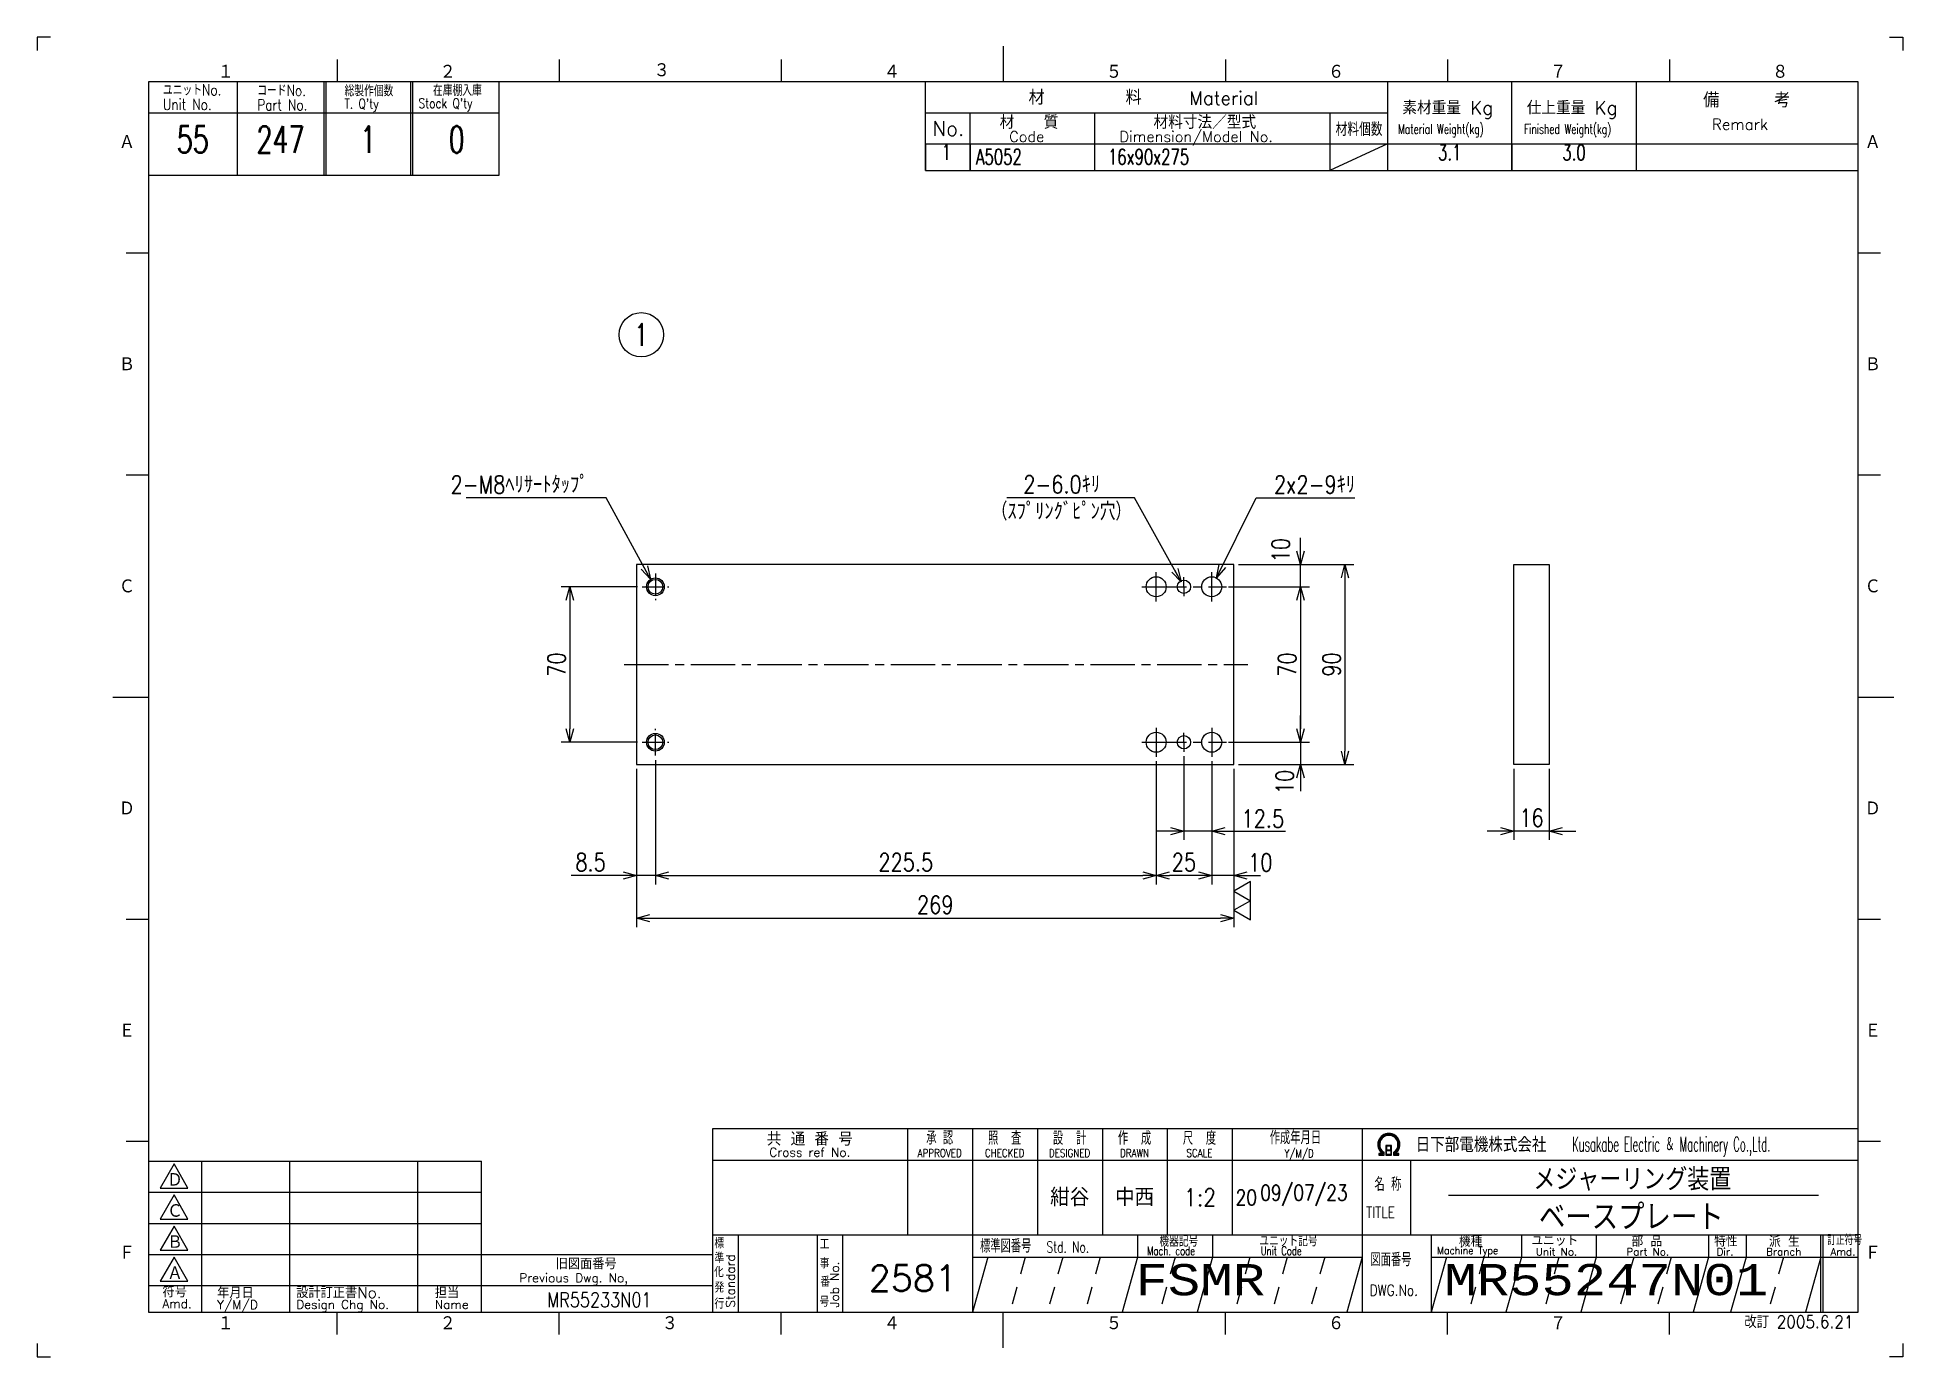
# Model space of a CAD drawing. Extents: x 0 to 840, y 0 to 594.
import ezdxf
from ezdxf.enums import TextEntityAlignment as Align

# ---------------------------------------------------------------- set-up
doc = ezdxf.new("R2010")
doc.units = 0
doc.header["$LTSCALE"] = 2
for name, pattern in [('GEN3A', [3.5, 2, -1.5]), ('GEN7', [15, 10, -1.5, 2, -1.5]), ('GEN7A', [7.5, 5, -0.75, 1, -0.75])]:
    doc.linetypes.add(name, pattern=pattern)
doc.layers.get('0').update_dxf_attribs({"linetype": 'CONTINUOUS'})
doc.layers.get('DEFPOINTS').update_dxf_attribs({"linetype": 'CONTINUOUS'})
for name, color, linetype in [('2', 5, 'CONTINUOUS'), ('4', 3, 'CONTINUOUS'), ('5', 3, 'CONTINUOUS'), ('7', 4, 'GEN7'), ('7A', 4, 'GEN7A'), ('8', 1, 'CONTINUOUS'), ('RAHM2', 1, 'CONTINUOUS'), ('RAHM3', 52, 'CONTINUOUS')]:
    doc.layers.add(name, color=color, linetype=linetype)
doc.styles.add('DIMENSION', font='monotxt.shx', dxfattribs={"bigfont": 'bigfont.shx'})
doc.styles.get("Standard").update_dxf_attribs({"font": 'romans.shx', "width": 0.8, "bigfont": 'extfont.shx'})
doc.dimstyles.new('GEN-ISO', dxfattribs={"dimtxt": 4, "dimasz": 3, "dimexe": 2, "dimexo": 1, "dimgap": 1, "dimtad": 3, "dimdec": 3, "dimrnd": 0.001, "dimdsep": 46, "dimtxsty": 'Standard', "dimblk": 'OPEN30', "dimcen": 0, "dimclrt": 52, "dimadec": 0, "dimazin": 0, "dimtp": 0.1, "dimtm": 0.1, "dimtfac": 0.6, "dimtdec": 3, "dimtmove": 2, "dimatfit": 3, "dimldrblk": 'OPEN30', "dimfxl": 0, "dimarcsym": 0})

# ---------------------------------------------------------------- blocks, each defined once
blk = doc.blocks.new('1A3ﾌﾞﾋﾝ')
at = {"layer": 'RAHM2', "color": 5, "linetype": 'Continuous'}
for p, q in [((3, 297), (0, 297)), ((0, 297), (0, 294)), ((217.5, 295), (217.5, 287)), ((417, 297), (420, 297)), ((420, 297), (420, 294)), ((67.5, 292), (67.5, 287)), ((117.5, 292), (117.5, 287)), ((167.5, 292), (167.5, 287)), ((267.5, 292), (267.5, 287)), ((317.5, 292), (317.5, 287)), ((367.5, 292), (367.5, 287)), ((410, 287), (25, 287)), ((25, 287), (25, 10)), ((104, 266), (104, 287)), ((410, 10), (410, 287)), ((25, 266), (64.5, 266)), ((64.5, 266), (104, 266)), ((20, 248.5), (25, 248.5)), ((410, 248.5), (415, 248.5)), ((20, 198.5), (25, 198.5)), ((410, 198.5), (415, 198.5)), ((17, 148.5), (25, 148.5)), ((410, 148.5), (418, 148.5)), ((20, 98.5), (25, 98.5)), ((410, 98.5), (415, 98.5)), ((20, 48.5), (25, 48.5)), ((410, 48.5), (415, 48.5)), ((25, 10), (410, 10)), ((67.5, 5), (67.5, 10)), ((117.5, 5), (117.5, 10)), ((217.5, 2), (217.5, 10)), ((267.5, 5), (267.5, 10)), ((317.5, 5), (317.5, 10)), ((367.5, 5), (367.5, 10)), ((0, 3), (0, 0)), ((0, 0), (3, 0)), ((420, 0), (417, 0)), ((420, 3), (420, 0))]:
    blk.add_line(p, q, dxfattribs=at)
at = {"layer": 'RAHM2', "color": 7, "linetype": 'Continuous'}
for p, q in [((45, 287), (45, 266)), ((64.5, 287), (64.5, 266)), ((65, 287), (65, 266)), ((84, 287), (84, 266)), ((84.5, 287), (84.5, 266)), ((200, 267), (200, 287)), ((304, 287), (304, 267)), ((332, 267), (332, 287)), ((360, 287), (360, 267)), ((25, 280), (64.5, 280)), ((64.5, 280), (104, 280)), ((200, 280), (304, 280)), ((210, 267), (210, 280)), ((238, 280), (238, 267)), ((291, 280), (291, 267)), ((200, 273), (410, 273)), ((304, 273), (291, 267)), ((200, 267), (410, 267)), ((195.93, 51.26), (195.93, 27.42)), ((210.55, 51.26), (210.55, 10)), ((225.18, 51.26), (225.18, 27.42)), ((239.8, 51.26), (239.8, 27.42)), ((254.43, 51.26), (254.43, 27.42)), ((269.05, 51.26), (269.05, 27.42)), ((298.3, 51.26), (298.3, 10)), ((25, 44), (100, 44)), ((37, 44), (37, 10)), ((56.8, 44), (56.8, 10)), ((85.6, 44), (85.6, 10)), ((100, 10), (100, 44)), ((152.05, 44.26), (410, 44.26)), ((269.05, 44.26), (269.05, 27.42)), ((298.3, 44.26), (298.3, 44.26)), ((309.17, 44.26), (309.17, 27.42)), ((25, 37), (100, 37)), ((25, 30), (100, 30)), ((152.05, 27.42), (410, 27.42)), ((157.77, 27.42), (157.77, 10)), ((175.59, 27.42), (175.59, 10)), ((181.3, 27.42), (181.3, 10)), ((247.73, 27.42), (247.73, 22.42)), ((264.59, 27.42), (264.59, 22.42)), ((313.83, 27.42), (313.83, 10)), ((334.15, 27.42), (334.15, 22.42)), ((351, 27.42), (351, 22.42)), ((376.29, 27.42), (376.29, 22.42)), ((384.72, 27.42), (384.72, 22.42)), ((401.57, 10), (401.57, 27.42)), ((402.07, 10), (402.07, 27.42)), ((25, 23), (100, 23)), ((100, 23), (152.05, 23)), ((210.55, 22.42), (298.3, 22.42)), ((313.83, 22.42), (410, 22.42)), ((25, 16), (100, 16)), ((100, 16), (152.05, 16)), ((167.5, 5), (167.5, 10))]:
    blk.add_line(p, q, dxfattribs=at)
at = {"layer": 'RAHM2', "color": 3, "linetype": 'Continuous'}
for p, q in [((317.73, 36.35), (401.03, 36.35)), ((214.02, 22.42), (210.55, 10)), ((247.73, 22.42), (244.26, 10)), ((264.59, 22.42), (261.12, 10)), ((298.3, 22.42), (294.83, 10)), ((334.15, 22.42), (330.68, 10)), ((351, 22.42), (347.54, 10)), ((376.29, 22.42), (372.82, 10)), ((384.72, 22.42), (381.25, 10))]:
    blk.add_line(p, q, dxfattribs=at)
at = {"layer": 'RAHM2', "color": 3, "linetype": 'GEN3A'}
for p, q in [((222.44, 22.42), (218.98, 10)), ((230.87, 22.42), (227.41, 10)), ((239.3, 22.42), (235.84, 10)), ((256.16, 22.42), (252.69, 10)), ((273.01, 22.42), (269.55, 10)), ((281.44, 22.42), (277.98, 10)), ((289.87, 22.42), (286.41, 10)), ((325.72, 22.42), (322.25, 10)), ((342.57, 22.42), (339.11, 10)), ((359.43, 22.42), (355.97, 10)), ((367.86, 22.42), (364.39, 10)), ((393.14, 22.42), (389.68, 10))]:
    blk.add_line(p, q, dxfattribs=at)
at = {"layer": 'RAHM2', "color": 5, "linetype": 'Continuous'}
blk.add_lwpolyline([(410, 51.26), (152.05, 51.26), (152.05, 10)], dxfattribs=at)
at = {"layer": 'RAHM2', "color": 7, "linetype": 'Continuous'}
for points in [[(303.62, 47.51), (303.62, 45.4), (304.92, 45.4), (304.92, 47.51), (303.62, 47.51)], [(303.77, 47.36), (303.77, 46.53), (304.77, 46.53), (304.77, 47.36), (303.77, 47.36)], [(304.77, 46.38), (304.77, 45.55), (303.77, 45.55), (303.77, 46.38), (304.77, 46.38)], [(302.02, 45.4), (303.22, 45.4), (303.22, 46.01)], [(302.02, 45.58), (302.97, 45.58), (302.97, 45.91)], [(302.72, 45.82), (302.72, 45.75), (302.02, 45.75), (302.02, 45.4)], [(305.32, 45.98), (305.32, 45.4), (306.58, 45.4), (306.58, 45.75), (305.85, 45.75), (305.85, 45.8)], [(305.57, 45.87), (305.57, 45.58), (306.58, 45.58)]]:
    blk.add_lwpolyline(points, dxfattribs=at)
for points in [[(30.79, 43.41), (27.65, 37.97), (33.92, 37.97)], [(30.79, 36.41), (27.65, 30.97), (33.92, 30.97)], [(30.79, 29.41), (27.65, 23.97), (33.92, 23.97)], [(30.79, 22.41), (27.65, 16.97), (33.92, 16.97)]]:
    blk.add_lwpolyline(points, close=True, dxfattribs=at)
at = {"layer": 'RAHM2', "color": 3, "linetype": 'Continuous'}
for points in [[(317.29, 22.42), (313.83, 10)], [(401.57, 22.42), (401.57, 22.42), (398.11, 10)]]:
    blk.add_lwpolyline(points, dxfattribs=at)
at = {"layer": 'RAHM2', "color": 7, "linetype": 'Continuous'}
for radius, start, end in [(2.5, 308.2706, 230.8952), (2.28, 303.9949, 234.4013), (2.06, 299.8294, 238.4756)]:
    blk.add_arc((304.3, 47.76), radius, start, end, dxfattribs=at)
at = {"layer": '4', "width": 0.9}
blk.add_text('改訂 2005.6.21', height=2.8, dxfattribs=at).set_placement((408.91, 6.44), align=Align.RIGHT)
at = {"layer": 'RAHM2', "color": 5, "linetype": 'Continuous'}
for s, p in [('１', (40.6, 287.58)), ('２', (90.6, 287.58)), ('４', (190.6, 287.58)), ('５', (240.6, 287.58)), ('６', (290.6, 287.58)), ('７', (340.6, 287.58)), ('８', (390.6, 287.58)), ('Ａ', (18.36, 271.74)), ('Ａ', (411.44, 271.74)), ('Ｂ', (18.36, 221.74)), ('Ｂ', (411.44, 221.74)), ('Ｃ', (18.36, 171.74)), ('Ｃ', (411.44, 171.74)), ('Ｄ', (18.36, 121.74)), ('Ｄ', (411.44, 121.74)), ('Ｅ', (18.36, 71.74)), ('Ｅ', (411.44, 71.74)), ('Ｆ', (18.36, 21.74)), ('Ｆ', (411.44, 21.74)), ('１', (40.6, 5.87)), ('２', (90.6, 5.87)), ('３', (140.6, 5.87)), ('４', (190.6, 5.87)), ('５', (240.6, 5.87)), ('６', (290.6, 5.87)), ('７', (340.6, 5.87))]:
    blk.add_text(s, height=3.31, dxfattribs=at).set_placement(p)
blk.add_text('３', height=3.31, dxfattribs=at).set_placement((140.6, 289.58), align=Align.MIDDLE)
at = {"layer": 'RAHM2', "color": 7, "linetype": 'Continuous'}
for s, height, width, p in [('ユニットNo.', 2.5, 0.8, (28.29, 283.92)), ('コードNo.', 2.5, 0.8, (49.52, 283.81)), ('総製作個数', 2.5, 0.8, (69.17, 283.72)), ('在庫棚入庫', 2.5, 0.8, (89.08, 283.82)), ('Unit No.', 2.5, 0.8, (28.29, 280.64)), ('Part No.', 2.5, 0.8, (49.52, 280.53)), ("T. Q'ty", 2.2, 0.8, (69.17, 280.96)), ("Stock Q'ty", 2.2, 0.8, (85.8, 281.06)), ('材料個数', 3, 0.8, (292.32, 274.79)), ('Material Weight(kg)', 2.2, 0.68, (306.37, 275.25)), ('Finished Weight(kg)', 2.2, 0.68, (334.74, 275.25)), ('作成年月日', 3, 0.7, (277.49, 47.82)), ('Y/M/D', 1.8, 0.8, (280.79, 44.87)), ('Kusakabe Electric ＆ Machinery Co.,Ltd.', 3.3108, 0.5, (345.56, 46.19)), ('名 称', 3, 0.7, (301.06, 37.33)), ('20', 3.5, 0.8, (269.81, 34.08)), ('TITLE', 2.5, 0.8, (299.18, 31.25)), ('標準図番号', 3, 0.7, (212.26, 23.44)), ('Std. No.', 2.5, 0.7, (227.23, 23.44)), ('機器記号', 2.5, 0.7, (252.65, 24.77)), ('ユニット記号', 2.5, 0.7, (275.14, 24.85)), ('訂正符号', 2, 0.7, (403.01, 25.16)), ('Mach. code', 2, 0.7, (249.86, 22.83)), ('Unit Code', 2, 0.7, (275.45, 22.83)), ('図面番号', 3, 0.7, (300.15, 20.37)), ('Machine Type', 1.7, 0.9, (315.15, 23.05))]:
    blk.add_text(s, height=height, dxfattribs=dict(at, width=width)).set_placement(p)
for s, height, p in [('材\u3000\u3000\u3000\u3000\u3000料', 3.311, (223.18, 281.82)), ('Material', 3, (259.34, 281.82)), ('素材重量 Kg', 3, (307.35, 279.63)), ('仕上重量 Kg', 3, (335.35, 279.63)), ('備     考', 3.311, (375.08, 281.21)), ('No.', 3.311, (201.5, 274.82)), ('材\u3000\u3000質', 3, (216.68, 276.39)), ('材料寸法／型式', 3, (251.33, 276.39)), ('Remark', 2.5, (377.03, 276.16)), ('Code', 2.4, (218.82, 273.45)), ('Dimension/Model No.', 2.4, (243.65, 273.45)), ('Ｄ', 3.2, (29.23, 38.2)), ('Ｃ', 3.2, (29.23, 31.2)), ('Ｂ', 3.2, (29.23, 24.2)), ('標', 2, (152.44, 24.43)), ('工', 2, (176.15, 24.24)), ('機種', 2.4, (320.08, 24.76)), ('ユニット', 2.4, (336.39, 24.96)), ('部 品', 2.4, (358.93, 24.79)), ('特性', 2.4, (377.55, 24.78)), ('派 生', 2.4, (389.89, 24.72)), ('旧図面番号', 2.5, (116.71, 19.69)), ('準', 2, (152.47, 21.11)), ('事', 2, (176.17, 19.92)), ('Unit No.', 1.7, (337.39, 22.76)), ('Part No.', 1.7, (357.81, 22.76)), ('Dir.', 1.7, (378.09, 22.76)), ('Branch', 1.7, (389.24, 22.76)), ('Amd.', 1.7, (403.74, 22.76)), ('Ａ', 3.2, (29.23, 17.2)), ('Previous Dwg. No,', 2, (108.5, 16.75)), ('化', 2, (152.37, 17.95)), ('番', 2, (176.31, 15.76)), ('Amd.', 2, (28.17, 10.93)), ('符号', 2.5, (28.17, 13.37)), ('Y/M/D', 2, (40.49, 10.7)), ('年月日', 2.5, (40.49, 13.14)), ('設計訂正書No.', 2.5, (58.29, 13.18)), ('Design Chg No.', 2, (58.29, 10.75)), ('担当', 2.5, (89.5, 13.18)), ('Name', 2, (89.5, 10.75)), ('行', 2, (152.46, 10.82)), ('発', 2, (152.46, 14.47)), ('号', 2, (176.11, 11.28))]:
    blk.add_text(s, height=height, dxfattribs=at).set_placement(p)
for s, height, p in [('共 通 番 号', 3, (173.93, 49.14)), ('Cross ref No.', 2, (173.93, 46.01))]:
    blk.add_text(s, height=height, dxfattribs=at).set_placement(p, align=Align.MIDDLE)
for s, height, width, p in [('承 認', 3, 0.7, (203.18, 49.35)), ('照  査', 3, 0.7, (217.8, 49.35)), ('設  計', 3, 0.7, (232.43, 49.35)), ('作  成', 3, 0.7, (247.05, 49.35)), ('尺  度', 3, 0.7, (261.67, 49.35)), ('APPROVED', 1.8, 0.8, (203.18, 45.85)), ('CHECKED', 1.8, 0.8, (217.8, 45.85)), ('DESIGNED', 1.8, 0.8, (232.43, 45.85)), ('DRAWN', 1.8, 0.8, (247.05, 45.85)), ('SCALE', 1.8, 0.8, (261.67, 45.85)), ('DWG.No.', 2.5, 0.8, (305.41, 14.96))]:
    blk.add_text(s, height=height, dxfattribs=dict(at, width=width)).set_placement(p, align=Align.MIDDLE)
at = {"layer": 'RAHM2', "color": 7, "linetype": 'Continuous', "width": 0.844147}
blk.add_text('日下部電機株式会社', height=3.311, dxfattribs=at).set_placement((310.35, 46.06), (339.79, 46.06), align=Align.FIT)
at = {"layer": 'RAHM2', "color": 7, "linetype": 'Continuous'}
for s, p in [('Standard', (157.07, 11.05)), ('Job No.', (180.5, 11.05))]:
    blk.add_text(s, height=2, rotation=90, dxfattribs=at).set_placement(p)
at = {"layer": 'RAHM2', "color": 5, "linetype": 'Continuous', "width": 0.7}
for tag, p in [('HEADER3', (35, 274.01)), ('HEADER4', (54.75, 274)), ('HEADER15', (74.49, 274)), ('HEADER16', (94.43, 274))]:
    blk.add_attdef(tag, text='', height=6, dxfattribs=at).set_placement(p, align=Align.MIDDLE)
at = {"layer": 'RAHM2', "color": 7, "linetype": 'Continuous'}
blk.add_attdef('HEADER5', text='', height=2.5, dxfattribs=at).set_placement((63.69, 267.1), align=Align.BOTTOM_RIGHT)
for tag, height, width, p in [('HEADER1', 5, 0.9, (359.12, 40.15)), ('HEADER25', 3.2, 0.63, (46.91, 40.38)), ('HEADER23', 3.33, 0.8, (71.4, 40.2)), ('HEADER24', 3.5, 0.8, (92.57, 40.22)), ('HEADER7', 5, 0.8, (174.38, 35.8)), ('GEN-TITLE-SCA', 4, 0.85, (261.79, 35.85)), ('HEADER22', 3.2, 0.63, (46.91, 33.38)), ('HEADER20', 3.33, 0.8, (71.4, 33.2)), ('HEADER21', 3.5, 0.8, (92.57, 33.22)), ('HEADER2', 6, 0.9, (358.89, 31.68)), ('HEADER19', 3.2, 0.63, (46.91, 26.38)), ('HEADER17', 3.33, 0.8, (71.4, 26.2)), ('HEADER18', 3.5, 0.8, (92.57, 26.22)), ('HEADER11', 3.2, 0.63, (46.91, 19.38)), ('HEADER9', 3.33, 0.8, (71.4, 19.2)), ('HEADER10', 3.5, 0.8, (92.57, 19.22)), ('HEADER14', 3.31, 0.8, (126.54, 12.82))]:
    blk.add_attdef(tag, text='', height=height, dxfattribs=dict(at, width=width)).set_placement(p, align=Align.MIDDLE)
for tag, p in [('HEADER27', (232.45, 36.09)), ('HEADER26', (247.07, 36.09))]:
    blk.add_attdef(tag, text='', height=4, dxfattribs=at).set_placement(p, align=Align.MIDDLE)
at = {"layer": 'RAHM2', "color": 7, "linetype": 'Continuous', "width": 0.8}
blk.add_attdef('GEN-TITLE-DAT', text='', height=3.5, dxfattribs=at).set_placement((275.35, 34.1), align=Align.BOTTOM_LEFT)
at = {"layer": 'RAHM2', "color": 5, "linetype": 'Continuous'}
blk.add_attdef('HEADER6', text='', height=5.8, dxfattribs=at).set_placement((207.09, 13.03), align=Align.BOTTOM_RIGHT)
at = {"layer": 'RAHM2', "color": 5, "linetype": 'Continuous', "style": 'DIMENSION', "width": 1.2}
for tag, p in [('HEADER13', (213.56, 11.75)), ('HEADER12', (247.26, 11.72)), ('GEN-TITLE-DWG', (316.79, 11.74))]:
    blk.add_attdef(tag, text='', height=7.02, dxfattribs=at).set_placement(p, align=Align.BOTTOM_LEFT)
at = {"layer": 'RAHM2', "color": 5, "linetype": 'Continuous', "style": 'DIMENSION'}
blk.add_attdef('HEADER8', text='', height=7.02, dxfattribs=at).set_placement((408.58, 11.71), align=Align.BOTTOM_RIGHT)
blk = doc.blocks.new('_Open30')
at = {"color": 0, "linetype": 'ByBlock', "lineweight": -2}
for p, q in [((-1, 0.27), (0, 0)), ((0, 0), (-1, -0.27)), ((0, 0), (-1, 0))]:
    blk.add_line(p, q, dxfattribs=at)
blk = doc.blocks.new('*D4')
at = {"layer": '5', "color": 0, "lineweight": -2}
for p, q in [((537.51, 346.62), (572.84, 346.62)), ((568.84, 340.62), (568.84, 282.62)), ((537.51, 276.62), (572.84, 276.62))]:
    blk.add_line(p, q, dxfattribs=at)
at = {"layer": 'DEFPOINTS', "color": 0}
for p in [(535.51, 346.62), (535.51, 276.62), (568.84, 276.62)]:
    blk.add_point(p, dxfattribs=at)
at = {"layer": '5', "color": 0, "lineweight": -2, "xscale": 6, "yscale": 6, "zscale": 6}
for p, rotation in [((568.84, 346.62), 90), ((568.84, 276.62), 270)]:
    blk.add_blockref('_Open30', p, dxfattribs=dict(at, rotation=rotation))
at = {"layer": '5', "color": 52, "insert": (562.84, 311.62), "char_height": 8, "attachment_point": 5, "rotation": 90}
blk.add_mtext('70', dxfattribs=at)
blk = doc.blocks.new('*D5')
at = {"layer": '5', "color": 0, "lineweight": -2}
for p, q in [((540.84, 356.62), (592.84, 356.62)), ((588.84, 350.62), (588.84, 272.62)), ((540.84, 266.62), (592.84, 266.62))]:
    blk.add_line(p, q, dxfattribs=at)
at = {"layer": 'DEFPOINTS', "color": 0}
for p in [(538.84, 356.62), (538.84, 266.62), (588.84, 266.62)]:
    blk.add_point(p, dxfattribs=at)
at = {"layer": '5', "color": 0, "lineweight": -2, "xscale": 6, "yscale": 6, "zscale": 6}
for p, rotation in [((588.84, 356.62), 90), ((588.84, 266.62), 270)]:
    blk.add_blockref('_Open30', p, dxfattribs=dict(at, rotation=rotation))
at = {"layer": '5', "color": 52, "insert": (582.84, 311.62), "char_height": 8, "attachment_point": 5, "rotation": 90}
blk.add_mtext('90', dxfattribs=at)
blk = doc.blocks.new('*D6')
at = {"layer": '5', "color": 0, "lineweight": -2}
for p, q in [((270.34, 346.62), (235.84, 346.62)), ((239.84, 340.62), (239.84, 282.62)), ((270.34, 276.62), (235.84, 276.62))]:
    blk.add_line(p, q, dxfattribs=at)
at = {"layer": 'DEFPOINTS', "color": 0}
for p in [(272.34, 346.62), (239.84, 276.62), (272.34, 276.62)]:
    blk.add_point(p, dxfattribs=at)
at = {"layer": '5', "color": 0, "lineweight": -2, "xscale": 6, "yscale": 6, "zscale": 6}
for p, rotation in [((239.84, 346.62), 90), ((239.84, 276.62), 270)]:
    blk.add_blockref('_Open30', p, dxfattribs=dict(at, rotation=rotation))
at = {"layer": '5', "color": 52, "insert": (233.84, 311.62), "char_height": 8, "attachment_point": 5, "rotation": 90}
blk.add_mtext('70', dxfattribs=at)
blk = doc.blocks.new('STDBUHIN')
at = {"color": 7}
for p, q in [((0, 0), (0, -6)), ((10, 0), (10, -6)), ((38, 0), (38, -6)), ((91, 0), (91, -6)), ((104, 0), (104, -6)), ((132, 0), (132, -6)), ((160, 0), (160, -6)), ((0, -6), (210, -6))]:
    blk.add_line(p, q, dxfattribs=at)
at = {"layer": 'RAHM3', "color": 7, "width": 0.9}
for tag, p in [('1GENST', (4.710911, -4.609434)), ('4GENST', (96.434633, -4.658422)), ('5GENST', (118, -4.729)), ('6GENST', (146, -4.729))]:
    blk.add_attdef(tag, text='', height=3.5, dxfattribs=at).set_placement(p, align=Align.BOTTOM_CENTER)
at = {"layer": 'RAHM3', "color": 7}
for tag, p, width in [('2GENST', (11.373533, -4.658422), 0.8), ('3GENST', (41.070972, -4.658422), 0.8), ('7GENST', (162.759538, -4.671383), 0.9)]:
    blk.add_attdef(tag, p, '', height=3.5, dxfattribs=dict(at, width=width))
blk = doc.blocks.new('GENBALLOON1')
blk.add_circle((0, 0), 5)
at = {"flags": 1}
blk.add_attdef('GEN_PARENT', text='', height=2.5, dxfattribs=at).set_placement((0, 0), align=Align.MIDDLE)
blk.add_attdef('REF_NO', text='', height=3.5).set_placement((0, 0), align=Align.MIDDLE)
at = {"color": 7, "flags": 1}
for tag, p in [('5GENINF', (6.43, 0.96)), ('6GENINF', (6.43, 0.63)), ('7GENINF', (6.43, 0.3)), ('8GENINF', (6.43, -0.04)), ('9GENINF', (6.43, -0.37)), ('3GENINF', (6.43, -2.34)), ('4GENINF', (6.43, -2.67)), ('10GENINF', (6.43, -0.7)), ('11GENINF', (6.43, -1)), ('12GENINF', (6.43, -1.34)), ('13GENINF', (6.43, -1.67)), ('14GENINF', (6.43, -2)), ('15GENINF', (6.43, -3)), ('16GENINF', (6.43, -3.34)), ('17GENINF', (6.43, -3.7)), ('18GENINF', (6.43, -4.04)), ('19GENINF', (6.43, -4.37)), ('20GENINF', (6.43, -4.7)), ('21GENINF', (6.43, -5.04)), ('22GENINF', (6.43, -5.37))]:
    blk.add_attdef(tag, p, '', height=0.2, dxfattribs=at)
blk = doc.blocks.new('*D7')
at = {"layer": '5', "color": 0, "lineweight": -2}
for p, q in [((568.84, 362.62), (568.84, 368.62)), ((540.84, 356.62), (572.84, 356.62)), ((568.84, 346.62), (568.84, 356.62)), ((536.33, 346.62), (572.84, 346.62)), ((568.84, 340.62), (568.84, 334.62))]:
    blk.add_line(p, q, dxfattribs=at)
at = {"layer": 'DEFPOINTS', "color": 0}
for p in [(538.84, 356.62), (568.84, 356.62), (534.33, 346.62)]:
    blk.add_point(p, dxfattribs=at)
at = {"layer": '5', "color": 0, "lineweight": -2, "xscale": 6, "yscale": 6, "zscale": 6}
for p, rotation in [((568.84, 356.62), 270), ((568.84, 346.62), 90)]:
    blk.add_blockref('_Open30', p, dxfattribs=dict(at, rotation=rotation))
at = {"layer": '5', "color": 52, "insert": (559.94, 363.11), "char_height": 8, "attachment_point": 5, "rotation": 90}
blk.add_mtext('10', dxfattribs=at)
blk = doc.blocks.new('*D10')
at = {"layer": '5', "color": 0, "lineweight": -2}
for p, q in [((269.84, 264.62), (269.84, 212.62)), ((278.34, 268.62), (278.34, 212.62)), ((263.84, 216.62), (240.43, 216.62)), ((278.34, 216.62), (269.84, 216.62)), ((284.34, 216.62), (290.34, 216.62))]:
    blk.add_line(p, q, dxfattribs=at)
at = {"layer": 'DEFPOINTS', "color": 0}
for p in [(278.34, 270.62), (269.84, 266.62), (269.84, 216.62)]:
    blk.add_point(p, dxfattribs=at)
at = {"layer": '5', "color": 0, "lineweight": -2, "xscale": 6, "yscale": 6, "zscale": 6}
blk.add_blockref('_Open30', (269.84, 216.62), dxfattribs=at)
at = {"layer": '5', "color": 0, "lineweight": -2, "xscale": 6, "yscale": 6, "zscale": 6, "rotation": 180}
blk.add_blockref('_Open30', (278.34, 216.62), dxfattribs=at)
at = {"layer": '5', "color": 52, "insert": (249.13, 222.62), "char_height": 8, "attachment_point": 5}
blk.add_mtext('8.5', dxfattribs=at)
blk = doc.blocks.new('*D11')
at = {"layer": '5', "color": 0, "lineweight": -2}
for p, q in [((664.87, 264.62), (664.87, 232.62)), ((680.87, 264.62), (680.87, 232.62)), ((658.87, 236.62), (652.87, 236.62)), ((680.87, 236.62), (664.87, 236.62)), ((686.87, 236.62), (692.87, 236.62))]:
    blk.add_line(p, q, dxfattribs=at)
at = {"layer": 'DEFPOINTS', "color": 0}
for p in [(664.87, 266.62), (680.87, 266.62), (664.87, 236.62)]:
    blk.add_point(p, dxfattribs=at)
at = {"layer": '5', "color": 0, "lineweight": -2, "xscale": 6, "yscale": 6, "zscale": 6}
blk.add_blockref('_Open30', (664.87, 236.62), dxfattribs=at)
at = {"layer": '5', "color": 0, "lineweight": -2, "xscale": 6, "yscale": 6, "zscale": 6, "rotation": 180}
blk.add_blockref('_Open30', (680.87, 236.62), dxfattribs=at)
at = {"layer": '5', "color": 52, "insert": (672.87, 242.62), "char_height": 8, "attachment_point": 5}
blk.add_mtext('16', dxfattribs=at)
blk = doc.blocks.new('*D12')
at = {"layer": '5', "color": 0, "lineweight": -2}
for p, q in [((568.84, 282.62), (568.84, 288.62)), ((536.33, 276.62), (572.84, 276.62)), ((568.84, 276.62), (568.84, 266.62)), ((540.84, 266.62), (572.84, 266.62)), ((568.84, 260.62), (568.84, 254.62))]:
    blk.add_line(p, q, dxfattribs=at)
at = {"layer": 'DEFPOINTS', "color": 0}
for p in [(534.33, 276.62), (538.84, 266.62), (568.84, 266.62)]:
    blk.add_point(p, dxfattribs=at)
at = {"layer": '5', "color": 0, "lineweight": -2, "xscale": 6, "yscale": 6, "zscale": 6}
for p, rotation in [((568.84, 276.62), 270), ((568.84, 266.62), 90)]:
    blk.add_blockref('_Open30', p, dxfattribs=dict(at, rotation=rotation))
at = {"layer": '5', "color": 52, "insert": (561.73, 258.74), "char_height": 8, "attachment_point": 5, "rotation": 90}
blk.add_mtext('10', dxfattribs=at)
blk = doc.blocks.new('*D13')
at = {"layer": '5', "color": 0, "lineweight": -2}
for p, q in [((503.84, 268.05), (503.84, 212.62)), ((522.84, 216.62), (509.84, 216.62))]:
    blk.add_line(p, q, dxfattribs=at)
at = {"layer": 'DEFPOINTS', "color": 0}
for p in [(503.84, 270.05), (528.84, 270.12), (503.84, 216.62)]:
    blk.add_point(p, dxfattribs=at)
at = {"layer": '5', "color": 0, "lineweight": -2, "xscale": 6, "yscale": 6, "zscale": 6, "rotation": 180}
blk.add_blockref('_Open30', (503.84, 216.62), dxfattribs=at)
at = {"layer": '5', "color": 0, "lineweight": -2, "xscale": 6, "yscale": 6, "zscale": 6}
blk.add_blockref('_Open30', (528.84, 216.62), dxfattribs=at)
at = {"layer": '5', "color": 52, "insert": (516.34, 222.62), "char_height": 8, "attachment_point": 5}
blk.add_mtext('25', dxfattribs=at)
blk = doc.blocks.new('*D14')
at = {"layer": '5', "color": 0, "lineweight": -2}
for p, q in [((528.84, 268.12), (528.84, 212.62)), ((538.84, 264.62), (538.84, 212.62)), ((522.84, 216.62), (516.84, 216.62)), ((538.84, 216.62), (528.84, 216.62)), ((544.84, 216.62), (550.84, 216.62))]:
    blk.add_line(p, q, dxfattribs=at)
at = {"layer": 'DEFPOINTS', "color": 0}
for p in [(528.84, 270.12), (538.84, 266.62), (528.84, 216.62)]:
    blk.add_point(p, dxfattribs=at)
at = {"layer": '5', "color": 0, "lineweight": -2, "xscale": 6, "yscale": 6, "zscale": 6}
blk.add_blockref('_Open30', (528.84, 216.62), dxfattribs=at)
at = {"layer": '5', "color": 0, "lineweight": -2, "xscale": 6, "yscale": 6, "zscale": 6, "rotation": 180}
blk.add_blockref('_Open30', (538.84, 216.62), dxfattribs=at)
at = {"layer": '5', "color": 52, "insert": (550.72, 222.51), "char_height": 8, "attachment_point": 5}
blk.add_mtext('10', dxfattribs=at)
blk = doc.blocks.new('*D15')
at = {"layer": '5', "color": 0, "lineweight": -2}
for p, q in [((516.34, 270.36), (516.34, 232.62)), ((528.84, 268.12), (528.84, 232.62)), ((510.34, 236.62), (504.34, 236.62)), ((528.84, 236.62), (516.34, 236.62)), ((534.84, 236.62), (540.84, 236.62))]:
    blk.add_line(p, q, dxfattribs=at)
at = {"layer": 'DEFPOINTS', "color": 0}
for p in [(516.34, 272.36), (528.84, 270.12), (516.34, 236.62)]:
    blk.add_point(p, dxfattribs=at)
at = {"layer": '5', "color": 0, "lineweight": -2, "xscale": 6, "yscale": 6, "zscale": 6}
blk.add_blockref('_Open30', (516.34, 236.62), dxfattribs=at)
at = {"layer": '5', "color": 0, "lineweight": -2, "xscale": 6, "yscale": 6, "zscale": 6, "rotation": 180}
blk.add_blockref('_Open30', (528.84, 236.62), dxfattribs=at)
at = {"layer": '5', "color": 52, "insert": (551.87, 242.23), "char_height": 8, "attachment_point": 5}
blk.add_mtext('12.5', dxfattribs=at)
blk = doc.blocks.new('*D18')
at = {"layer": '5', "color": 0, "lineweight": -2}
for p, q in [((278.34, 268.62), (278.34, 212.62)), ((503.84, 268.05), (503.84, 212.62)), ((284.34, 216.62), (497.84, 216.62))]:
    blk.add_line(p, q, dxfattribs=at)
at = {"layer": 'DEFPOINTS', "color": 0}
for p in [(278.34, 270.62), (503.84, 270.05), (503.84, 216.62)]:
    blk.add_point(p, dxfattribs=at)
at = {"layer": '5', "color": 0, "lineweight": -2, "xscale": 6, "yscale": 6, "zscale": 6, "rotation": 180}
blk.add_blockref('_Open30', (278.34, 216.62), dxfattribs=at)
at = {"layer": '5', "color": 0, "lineweight": -2, "xscale": 6, "yscale": 6, "zscale": 6}
blk.add_blockref('_Open30', (503.84, 216.62), dxfattribs=at)
at = {"layer": '5', "color": 52, "insert": (391.09, 222.62), "char_height": 8, "attachment_point": 5}
blk.add_mtext('225.5', dxfattribs=at)
blk = doc.blocks.new('*D19')
at = {"layer": '5', "color": 0, "lineweight": -2}
for p, q in [((269.84, 264.62), (269.84, 193.44)), ((538.84, 264.62), (538.84, 193.44)), ((275.84, 197.44), (532.84, 197.44))]:
    blk.add_line(p, q, dxfattribs=at)
at = {"layer": 'DEFPOINTS', "color": 0}
for p in [(269.84, 266.62), (538.84, 266.62), (538.84, 197.44)]:
    blk.add_point(p, dxfattribs=at)
at = {"layer": '5', "color": 0, "lineweight": -2, "xscale": 6, "yscale": 6, "zscale": 6, "rotation": 180}
blk.add_blockref('_Open30', (269.84, 197.44), dxfattribs=at)
at = {"layer": '5', "color": 0, "lineweight": -2, "xscale": 6, "yscale": 6, "zscale": 6}
blk.add_blockref('_Open30', (538.84, 197.44), dxfattribs=at)
at = {"layer": '5', "color": 52, "insert": (404.34, 203.44), "char_height": 8, "attachment_point": 5}
blk.add_mtext('269', dxfattribs=at)

msp = doc.modelspace()

# ---------------------------------------------------------------- linework, layer by layer
for centre in [(278.3369, 346.6214), (278.3369, 276.6214)]:
    msp.add_circle(centre, 3.3235)
at = {"layer": '2'}
for points in [[(269.8369, 356.6214), (269.8369, 266.6214), (538.8369, 266.6214), (538.8369, 356.6214)], [(664.8697, 356.6214), (680.8697, 356.6214), (680.8697, 266.6214), (664.8697, 266.6214)]]:
    msp.add_lwpolyline(points, close=True, dxfattribs=at)
for centre, radius in [((503.8369, 346.6214), 4.5), ((516.3369, 346.6214), 3), ((528.8369, 346.6214), 4.5), ((503.8369, 276.6214), 4.5), ((516.3369, 276.6214), 3), ((528.8369, 276.6214), 4.5)]:
    msp.add_circle(centre, radius, dxfattribs=at)
at = {"layer": '5'}
msp.add_line((538.8369, 236.6214), (562.0779, 236.6214), dxfattribs=at)
for centre in [(278.3369, 346.6214), (278.3369, 276.6214)]:
    msp.add_circle(centre, 4, dxfattribs=at)
at = {"layer": '7'}
for p, q in [((503.8369, 340.0506), (503.8369, 353.1923)), ((528.8369, 340.0506), (528.8369, 353.1923)), ((497.4193, 346.6214), (535.51, 346.6214)), ((516.3369, 346.6214), (516.3369, 350.8817)), ((516.3369, 346.6214), (516.3369, 342.3611)), ((264.2832, 311.6214), (545.1739, 311.6214)), ((503.8369, 283.1923), (503.8369, 270.0506)), ((516.3369, 276.6214), (516.3369, 280.8817)), ((528.8369, 283.1923), (528.8369, 270.0506)), ((497.4193, 276.6214), (535.51, 276.6214)), ((516.3369, 276.6214), (516.3369, 272.3611))]:
    msp.add_line(p, q, dxfattribs=at)
at = {"layer": '7A'}
for p, q in [((272.3369, 346.6214), (284.3369, 346.6214)), ((278.3369, 352.6214), (278.3369, 340.6214)), ((278.3369, 270.6214), (278.3369, 282.6214)), ((272.3369, 276.6214), (284.3369, 276.6214))]:
    msp.add_line(p, q, dxfattribs=at)
at = {"layer": '8'}
for points in [[(538.8369, 209.6295), (546.3369, 205.2995), (546.3369, 213.9595), (538.8369, 209.6295)], [(538.8369, 200.9695), (546.3369, 196.6395), (546.3369, 205.2995), (538.8369, 200.9695)]]:
    msp.add_lwpolyline(points, close=True, dxfattribs=at)

# ---------------------------------------------------------------- block references
at = {"layer": '2', "xscale": 2, "yscale": 2, "zscale": 2}
msp.add_blockref('1A3ﾌﾞﾋﾝ', (0, 0), dxfattribs=at).add_auto_attribs({'GEN-TITLE-DWG': 'MR55247N01', 'GEN-TITLE-DAT': '09/07/23', 'GEN-TITLE-SCA': '1:2', 'HEADER1': 'メジャーリング装置', 'HEADER2': 'ベースプレート', 'HEADER3': '55', 'HEADER4': '247', 'HEADER6': '2581', 'HEADER12': 'FSMR', 'HEADER14': 'MR55233N01', 'HEADER15': '1', 'HEADER16': '0', 'HEADER27': '紺谷', 'HEADER26': '中西'})
at = {"layer": '5'}
ref = msp.add_blockref('GENBALLOON1', (271.9853, 460.0759), dxfattribs=dict(at, xscale=2, yscale=2, zscale=2))
ref.add_attrib('REF_NO', '1', dxfattribs={"color": 7, "height": 10, "width": 0.7}).set_placement((271.9853, 460.0759), align=Align.MIDDLE_CENTER)
at = {"layer": 'RAHM2'}
ref = msp.add_blockref('STDBUHIN', (400.0001, 546), dxfattribs=dict(at, xscale=2, yscale=2, zscale=2))
ref.add_attrib('1GENST', '1', dxfattribs={"layer": 'RAHM3', "color": 7, "height": 7, "width": 0.7}).set_placement((409.4219, 536.7811), align=Align.BOTTOM_CENTER)
ref.add_attrib('2GENST', 'A5052', (422.7472, 536.6831), dxfattribs={"layer": 'RAHM3', "color": 7, "height": 7, "width": 0.7})
ref.add_attrib('3GENST', '16x90x275', (482.142, 536.6831), dxfattribs={"layer": 'RAHM3', "color": 7, "height": 7, "width": 0.7})
ref.add_attrib('5GENST', '3.1', dxfattribs={"layer": 'RAHM3', "color": 7, "height": 7, "width": 0.7}).set_placement((636.0001, 536.542), align=Align.BOTTOM_CENTER)
ref.add_attrib('6GENST', '3.0', dxfattribs={"layer": 'RAHM3', "color": 7, "height": 7, "width": 0.7}).set_placement((692.0001, 536.542), align=Align.BOTTOM_CENTER)

# ---------------------------------------------------------------- texts
at = {"layer": '5', "color": 52, "char_height": 8}
for s, insert, attachment_point in [('2-M8ﾍﾘｻｰﾄﾀｯﾌﾟ', (248.2182, 392.6217), 6), ('2-6.0ｷﾘ', (478.6337, 392.7166), 6), ('2x2-9ｷﾘ', (556.8735, 392.6214), 4), ('（ｽﾌﾟﾘﾝｸﾞﾋﾟﾝ穴）', (492.5368, 380.4841), 6)]:
    msp.add_mtext(s, dxfattribs=dict(at, insert=insert, attachment_point=attachment_point))

# ---------------------------------------------------------------- dimensions: what is measured, and where the dimension line sits
at = {"layer": '5'}
for base, p1, p2, picture, middle in [((568.8369, 356.6214), (534.3341, 346.6214), (538.8369, 356.6214), '*D7', (559.9414, 363.1081)), ((568.8369, 266.6214), (534.3341, 276.6214), (538.8369, 266.6214), '*D12', (561.7259, 258.7415))]:
    dim = msp.add_linear_dim(base=base, p1=p1, p2=p2, angle=270, dimstyle='GEN-ISO', override={"dimscale": 2}, dxfattribs=at)
    dim.commit()
    dim.dimension.update_dxf_attribs({"geometry": picture, "text_midpoint": middle, "dimtype": 160})
for base, p1, p2, angle, picture, middle in [((588.8369, 266.6214), (538.8369, 356.6214), (538.8369, 266.6214), 270, '*D5', (582.8369, 311.6214)), ((239.8369, 276.6214), (272.3369, 346.6214), (272.3369, 276.6214), 270, '*D6', (233.8369, 311.6214)), ((568.8369, 276.6214), (535.51, 346.6214), (535.51, 276.6214), 270, '*D4', (562.8369, 311.6214)), ((664.8697, 236.6214), (680.8697, 266.6214), (664.8697, 266.6214), 180, '*D11', (672.8697, 242.6214))]:
    dim = msp.add_linear_dim(base=base, p1=p1, p2=p2, angle=angle, dimstyle='GEN-ISO', override={"dimscale": 2}, dxfattribs=at)
    dim.commit()
    dim.dimension.update_dxf_attribs({"geometry": picture, "text_midpoint": middle})
for base, p1, p2, override, picture, middle in [((269.8369, 216.6214), (278.3369, 270.6214), (269.8369, 266.6214), {"dimscale": 2, "dimtmove": 0}, '*D10', (249.1321, 222.6214)), ((503.8369, 216.6214), (278.3369, 270.6214), (503.8369, 270.0506), {"dimscale": 2}, '*D18', (391.0869, 222.6214)), ((503.8369, 216.6214), (528.8369, 270.1243), (503.8369, 270.0506), {"dimscale": 2, "dimse1": 1, "dimtmove": 1}, '*D13', (516.3369, 222.6214)), ((538.8369, 197.4352), (269.8369, 266.6214), (538.8369, 266.6214), {"dimscale": 2}, '*D19', (404.3369, 203.4352))]:
    dim = msp.add_linear_dim(base=base, p1=p1, p2=p2, dimstyle='GEN-ISO', override=override, dxfattribs=at)
    dim.commit()
    dim.dimension.update_dxf_attribs({"geometry": picture, "text_midpoint": middle})
for base, p1, p2, picture, middle in [((516.3369, 236.6214), (528.8369, 270.1243), (516.3369, 272.3611), '*D15', (551.8707, 242.233)), ((528.8369, 216.6214), (538.8369, 266.6214), (528.8369, 270.1243), '*D14', (550.723, 222.5076))]:
    dim = msp.add_linear_dim(base=base, p1=p1, p2=p2, dimstyle='GEN-ISO', override={"dimscale": 2}, dxfattribs=at)
    dim.commit()
    dim.dimension.update_dxf_attribs({"geometry": picture, "text_midpoint": middle, "dimtype": 160})

# ---------------------------------------------------------------- leaders
at = {"layer": '5', "annotation_type": 0, "has_hookline": 1}
for points, hookline_direction, text_width in [([(276.1912, 349.9973), (256.2182, 386.6217), (250.2182, 386.6217)], 1, 55.101), ([(530.9315, 350.6042), (548.8735, 386.6214), (554.8735, 386.6214)], 0, 36.4495)]:
    msp.add_leader(points, dimstyle='GEN-ISO', override={"dimscale": 2}, dxfattribs=dict(at, hookline_direction=hookline_direction, text_width=text_width))
at = {"layer": '5'}
msp.add_leader([(515.1546, 348.8242), (494.0594, 386.6214), (436.5489, 386.6214)], dimstyle='GEN-ISO', override={"dimscale": 2}, dxfattribs=at)

doc.saveas('drawing.dxf')
